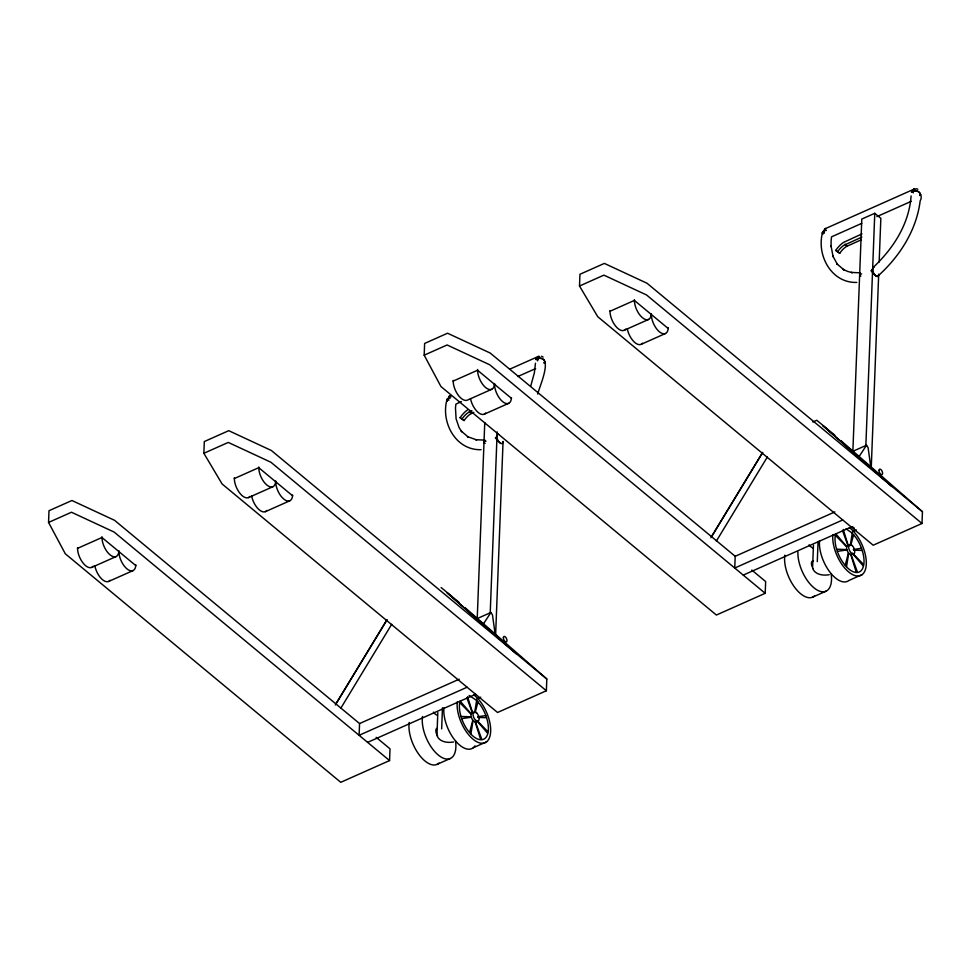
<?xml version="1.0" encoding="UTF-8"?>
<svg xmlns="http://www.w3.org/2000/svg" width="971" height="971" viewBox="0 0 971 971"><rect width="100%" height="100%" fill="white"/><g stroke="black" fill="none" stroke-linecap="round" stroke-linejoin="round"><path stroke-width="1.46" d="M376.165 737.329L390.026 748.835L389.565 760.572L340.76 782.31L65.324 553.81L48.55 522.447L48.999 510.71L71.927 500.502L114.59 520.335L359.561 723.565L359.112 735.302L467.1 687.225M203.861 453.287L204.323 441.55L228.731 430.675L271.382 450.508L546.819 679.008L546.37 690.757L497.553 712.483L222.116 483.983L203.861 453.287L228.27 442.424L270.933 462.257L546.37 690.757M751.797 570.062L765.658 581.556L765.197 593.305L716.392 615.044L440.955 386.543L424.181 355.18L424.63 343.443L447.558 333.223L490.221 353.056L735.193 556.298L734.744 568.035L842.731 519.958M437.011 733.7L437.824 712.605M441.659 728.893L442.473 707.786M477.222 618.709L484.76 422.567M490.221 612.932L497.176 431.877M495.647 634.439L503.063 441.441A5.001 2.464 66 0 1 500.672 443.383L496.545 439.462M579.505 286.02L579.954 274.271L604.363 263.408L647.014 283.241L922.45 511.741L922.001 523.478L873.184 545.216L597.748 316.716L579.505 286.02L603.901 275.145L646.565 294.978L922.001 523.478M812.642 566.433L813.455 545.326M817.291 561.626L818.043 542.024M852.866 451.442L861.787 219.07L874.774 213.292L880.843 218.317L879.156 262.097M865.853 445.665L874.774 213.292M871.278 467.172L878.694 274.174A5.001 2.464 66 0 1 876.303 276.116L873.839 273.98M535.968 359.052C555.157 352.959 539.196 387.016 537.703 394.092M911.599 191.785C917.243 187.804 923.87 194.722 920.144 201.009C916.539 230.176 899.741 256.393 878.209 275.8M535.47 363.203L534.341 372.949L530.724 386.094M911.101 195.936C909.05 224.058 893.599 248.175 873.111 267.511M450.714 395.986L449.622 395.792L449.075 397.649A1.299 0.886 -53.4 0 0 448.493 398.353L446.951 399.712C440.676 422.276 455.63 450.52 481.131 449.694M826.345 228.707L825.253 228.525L824.707 230.37A1.299 0.886 -53.4 0 0 824.124 231.086L822.583 232.445C816.308 255.009 831.261 283.241 856.762 282.427M448.517 397.855L448.614 397.139A4.989 2.464 66 0 1 450.86 396.132M824.148 230.588L824.245 229.872A4.989 2.464 66 0 1 825.751 228.658M485.002 440.142A5.001 2.464 66 0 0 484.153 441.259L484.068 443.298L485.257 443.249M537.521 360.18C537.643 356.952 538.286 355.956 537.643 360.132M537.206 358.153L537.691 356.697L539.621 356.6A4.989 2.464 66 0 0 537.558 360.86M912.934 190.789C914.184 190.267 913.141 188.92 913.274 192.865L912.983 190.013L913.845 189.102L915.252 189.333A4.989 2.464 66 0 0 912.922 192.392M470.947 733.748L473.095 720.373M474.71 712.326L476.627 700.443L469.127 695.454M846.578 566.481L848.727 553.106M850.341 545.059L852.259 533.164L845.996 528.782M469.636 732.28L472.768 720.385L470.971 716.562L471.117 713.503A5.086 2.512 66 0 1 473.666 713.139M475.11 712.787L477.975 701.912M845.268 565.013L848.399 553.118L846.603 549.295L846.748 546.236A5.086 2.512 66 0 1 849.297 545.872M850.742 545.52L853.606 534.645M835.8 533.88L835.266 535.64A23.899 11.798 66 0 0 845.559 565.826A23.899 11.798 66 0 0 863.085 567.416A23.899 11.798 66 0 0 855.852 537.509L852.259 533.164M544.877 361.782L544.088 363.105M920.265 195.22L920.508 194.516M335.298 705.007L387.077 619.644L335.93 703.854M340.724 708.357L391.714 624.292M711.561 536.575L762.708 452.377L710.93 537.74M716.355 541.09L767.345 457.013M446.696 400.21L447.158 401.375L447.048 399.081L450.702 397.734M822.328 232.943L822.789 234.096M482.672 625.033L490.913 612.483L492.467 614.898L495.125 633.893M859.129 456.504L866.545 445.216L868.098 447.619L870.963 468.083M471.942 410.721L468.131 412.639A14.686 8.399 -54.9 0 0 462.924 417.724L461.99 419.047L460.108 417.7L461.164 416.207A18.728 10.717 -54.9 0 1 467.816 409.713M460.108 417.7L464.114 420.54L465.06 419.217A14.711 8.411 -54.9 0 1 470.28 414.119L471.481 413.355L469.321 411.486L471.238 413.512L473.848 412.347M861.86 237.094L843.763 245.372A14.686 8.399 -54.9 0 0 838.556 250.457L837.621 251.78L835.74 250.433L836.796 248.928A18.728 10.717 -54.9 0 1 843.447 242.447L861.981 233.89M835.74 250.433L839.745 253.273L840.692 251.95A14.711 8.411 -54.9 0 1 845.911 246.852L847.113 246.088L844.952 244.219L846.87 246.246L861.192 239.861M535.871 359.634C538.213 356.867 544.221 358.02 544.901 361.661L544.136 362.814M911.502 192.367C913.857 189.6 919.816 190.741 920.532 194.394L919.768 195.547M535.98 358.93L537.279 357.923M911.623 191.663L912.91 190.656M495.878 438.637L495.38 437.945L496.994 436.416M871.509 271.37L871.011 270.678L872.638 269.137M826.333 230.467C824.1 230.382 821.332 231.717 822.813 233.962M48.55 522.447L71.478 512.239L114.141 532.072L389.565 760.572M424.181 355.18L447.109 344.972L489.772 364.805L765.197 593.305M77.522 548.372L101.931 537.509L135.794 565.595M234.327 478.557L258.735 467.682L292.599 495.78M453.154 381.105L477.562 370.242L511.426 398.328M609.958 311.29L634.366 300.415L668.23 328.514M509.544 369.271L538.225 356.503M825.107 228.755L913.857 189.236M461.419 401.63L455.921 404.082L455.472 407.941L456.091 418.817L459.149 427.738L461.844 431.779L461.164 431.015L468.338 437.144L467.464 436.622L476.712 439.924L475.766 439.717L484.505 440.094M517.761 376.542L535.628 368.592M861.787 223.354L831.552 236.815L831.103 240.674L831.079 246.755L831.042 245.918L833.106 256.72L832.73 255.846L837.475 264.513L836.796 263.748L843.969 269.877L843.095 269.355L847.489 271.37L852.344 272.657L851.397 272.438L860.136 272.815M876.898 216.618L911.259 201.325M91.711 567.416L116.119 556.553M248.503 497.589L272.912 486.726M491.751 389.274L467.342 400.149A13.958 6.894 66 0 1 458.021 394.881A13.958 6.894 66 0 1 453.19 380.377M624.135 330.322L648.543 319.459M108.643 581.459L133.051 570.596M265.435 511.644L289.844 500.769M484.274 414.192L508.683 403.329M641.066 344.377L665.475 333.502M812.812 422.009L816.757 420.261L834.817 435.239M475.911 619.158L490.913 612.483M851.543 451.891L866.545 445.216M359.561 723.565L459.247 679.178M735.193 556.298L834.878 511.911M367.621 742.366L475.608 694.289M743.252 575.099L851.239 527.01M476.834 698.938L480.73 697.202M852.465 531.671L856.361 529.935M473.278 747.743L486.592 741.82M862.224 574.553L848.909 580.476A27.661 13.643 66 0 1 829.38 571.421A27.661 13.643 66 0 1 819.548 540.592M437.047 764.395L450.362 758.472M812.678 597.129L825.993 591.205M837.475 551.334L846.93 549.962M853.363 549.477L861.362 548.312M461.844 718.601L471.299 717.229M477.732 716.744L485.731 715.578M829.222 574.698C823.335 575.864 815.009 574.747 812.63 568.375M453.591 741.965C447.704 743.131 439.378 742.026 436.999 735.642M861.665 273.907L859.784 273.992L859.699 276.031L860.889 275.982M484.153 441.259L486.034 441.174M836.784 549.222L846.676 549.525M853.594 550.169L862.09 550.436M461.152 716.489L471.044 716.792M477.963 717.435L486.459 717.703M916.211 188.714L917.874 189.236M541.502 356.211L543.117 357.037M877.262 276.638L876.303 276.116M837.864 251.926L839.745 253.273M462.232 419.193L464.114 420.54M876.218 276.055L874.822 274.902M500.587 443.322L499.191 442.169A5.001 2.464 66 0 1 497.006 436.95A5.001 2.464 66 0 1 498.645 434.255M922.45 511.741L840.898 440.591M852.417 526.658L854.383 528.297M441.125 587.528L459.186 602.505M546.819 679.008L465.267 607.858M835.363 535.312L846.578 546.734M852.55 553.215L863.474 564.345M459.732 702.579L470.947 714.013M476.919 720.482L487.843 731.612M872.176 272.196L872.978 273.082M835.728 533.783L846.676 546.442M852.489 553.543L863.158 565.875M471.044 713.709L460.096 701.062L459.635 702.907A23.899 11.798 66 0 0 469.928 733.093A23.899 11.798 66 0 0 487.454 734.683A23.899 11.798 66 0 0 480.22 704.776L476.627 700.443M476.858 720.822L487.527 733.141M848.399 553.118L851.251 554.902A5.086 2.512 66 0 0 852.295 554.077M472.768 720.385L475.62 722.169A5.086 2.512 66 0 0 476.664 721.356M842.5 530.567L847.901 545.326M850.936 554.32L857.357 571.87M466.869 697.833L472.27 712.593M475.305 721.587L481.725 739.137M843.216 529.45L848.156 545.338M850.887 554.89L856.191 571.907M467.585 696.717L472.525 712.605M475.256 722.157L480.56 739.186M824.112 230.807L824.173 231.911A4.989 2.464 66 0 0 824.44 233.113M448.481 398.074L448.541 399.178A4.989 2.464 66 0 0 448.808 400.38M437.205 715.263A12.101 7.428 2.2 0 1 433.406 712.119M437.545 735.702A5.086 2.512 66 0 1 437.156 728.274M455.52 740.97A27.71 13.667 66 0 1 439.341 755.875A27.71 13.667 66 0 1 422.531 716.489M475.001 745.874A27.661 13.643 66 0 1 455.12 740.448A27.661 13.643 66 0 1 443.917 707.871M439.05 763.036A27.71 13.667 66 0 1 418.889 754.406A27.71 13.667 66 0 1 409.216 722.424M473.763 694.86A27.661 13.643 66 0 1 490.671 731.054A27.661 13.643 66 0 1 472.537 738.797A27.661 13.643 66 0 1 457.232 701.936M249.935 496.436A13.958 6.894 66 0 1 240.213 493.656A13.958 6.894 66 0 1 234.351 477.817M258.759 466.954A13.958 6.894 66 0 0 266.807 484.978A13.958 6.894 66 0 0 275.691 480.997A13.958 6.894 66 0 0 283.738 499.033A13.958 6.894 66 0 0 292.623 495.04M266.867 510.479A13.958 6.894 66 0 1 258.589 509.241A13.958 6.894 66 0 1 251.647 496.047M93.143 566.251A13.958 6.894 66 0 1 83.421 563.483A13.958 6.894 66 0 1 77.559 547.644M101.967 536.769A13.958 6.894 66 0 0 110.002 554.805A13.958 6.894 66 0 0 118.899 550.824A13.958 6.894 66 0 0 126.934 568.848A13.958 6.894 66 0 0 135.831 564.867M110.075 580.294A13.958 6.894 66 0 1 101.797 579.068A13.958 6.894 66 0 1 94.855 565.875M812.836 547.996A12.101 7.428 2.2 0 1 809.049 544.852M874.737 274.817A5.001 2.464 66 0 1 872.638 269.671A5.001 2.464 66 0 1 874.276 266.989M813.176 568.436A5.086 2.512 66 0 1 811.44 563.156A5.086 2.512 66 0 1 813.516 561.068M831.152 573.703A27.71 13.667 66 0 1 816.065 589.373A27.71 13.667 66 0 1 797.907 551.953M814.681 595.769A27.71 13.667 66 0 1 794.521 587.139A27.71 13.667 66 0 1 784.847 555.157M849.394 527.593A27.661 13.643 66 0 1 866.302 563.787A27.661 13.643 66 0 1 848.168 571.531A27.661 13.643 66 0 1 832.863 534.669M625.567 329.157A13.958 6.894 66 0 1 615.845 326.39A13.958 6.894 66 0 1 609.982 310.55M634.391 299.687A13.958 6.894 66 0 0 642.438 317.711A13.958 6.894 66 0 0 651.323 313.73A13.958 6.894 66 0 0 659.37 331.766A13.958 6.894 66 0 0 668.254 327.773M642.499 343.212A13.958 6.894 66 0 1 634.221 341.974A13.958 6.894 66 0 1 627.278 328.781M477.598 369.502A13.958 6.894 66 0 0 485.634 387.538A13.958 6.894 66 0 0 494.53 383.557A13.958 6.894 66 0 0 502.565 401.581A13.958 6.894 66 0 0 511.462 397.6M485.706 413.027A13.958 6.894 66 0 1 477.429 411.801A13.958 6.894 66 0 1 470.486 398.608M891.997 486.471L822.838 425.601L891.997 486.471M516.366 653.738L447.206 592.868L516.366 653.738M852.259 545.581L851.458 544.913A5.086 2.512 66 0 0 848.982 549.149A5.086 2.512 66 0 0 854.189 553.531A5.086 2.512 66 0 0 852.259 545.581M476.627 712.86L475.826 712.18A5.086 2.512 66 0 0 473.35 716.428A5.086 2.512 66 0 0 478.557 720.798A5.086 2.512 66 0 0 476.627 712.86M503.366 637.68A2.974 1.469 66 0 0 506 641.952A2.974 1.469 66 0 0 506.146 637.886A2.974 1.469 66 0 0 503.366 637.68M878.998 470.401A2.974 1.469 66 0 0 881.632 474.685A2.974 1.469 66 0 0 881.777 470.619A2.974 1.469 66 0 0 878.998 470.401"/></g></svg>
